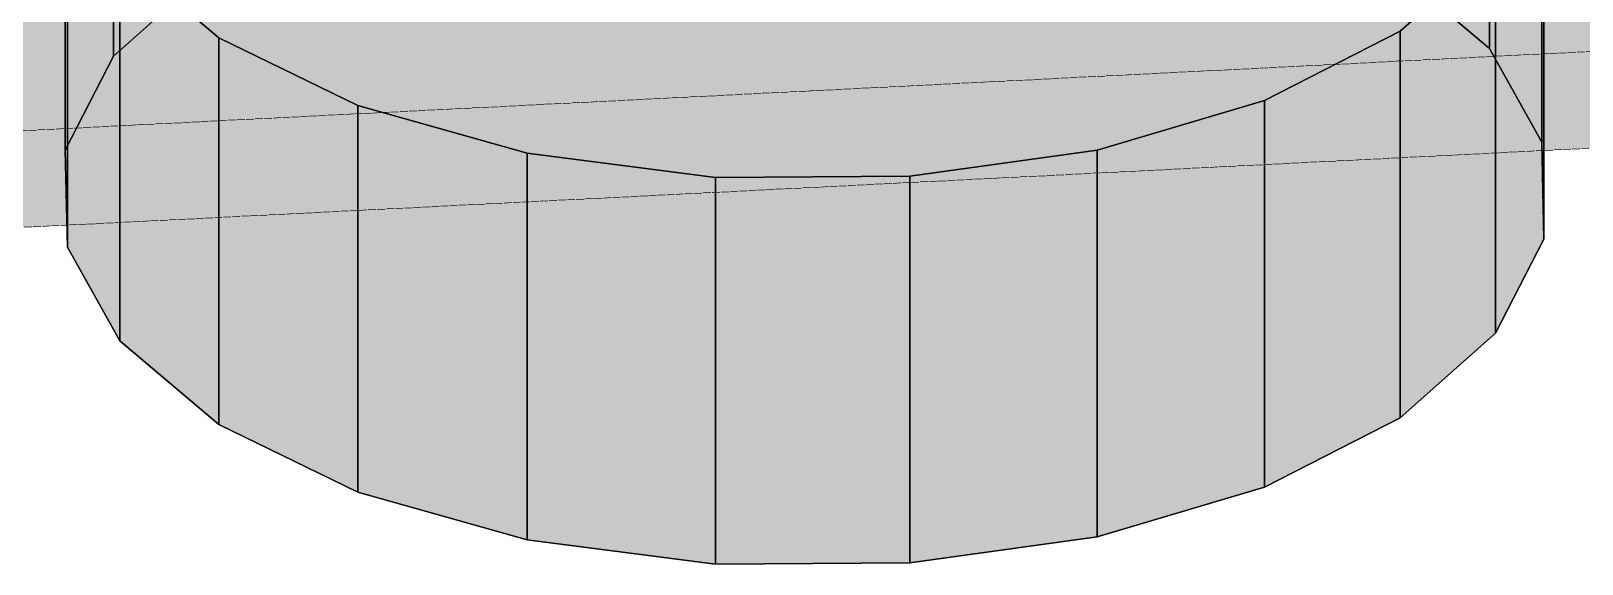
# Model space of a CAD drawing. Header units: millimetres. Extents: x 50 to 612415, y 2 to 4150.
# Drawn here: x 564832.3 to 565093, y 2790.1 to 2879.8 of the extents above; entities that cross this region are included whole.
import ezdxf

# ---------------------------------------------------------------- set-up
doc = ezdxf.new("R2010")
doc.units = ezdxf.units.MM
doc.linetypes.add('DASHED', pattern=[1.524, 1.27, -0.254])
for name, color, linetype, lineweight in [('HATCH', 8, 'Continuous', 9), ('HIDDEN', 8, 'DASHED', 13), ('OUTLINE', 7, 'Continuous', 25)]:
    doc.layers.add(name, color=color, linetype=linetype, lineweight=lineweight)

msp = doc.modelspace()

# ---------------------------------------------------------------- hatches: boundary and pattern name
at = {"layer": 'HATCH', "true_color": 0xb7bcc0}
for points in [[(565011.499, 2859.772), (564944.611, 2979.311), (564913.136, 2974.908)], [(565011.499, 2859.772), (564977.293, 2979.491), (564944.611, 2979.311)], [(565011.499, 2859.772), (565008.955, 2975.435), (564977.293, 2979.491)], [(565011.499, 2859.772), (565037.438, 2967.42), (565008.955, 2975.435)], [(565011.499, 2859.772), (564913.136, 2974.908), (564885.012, 2966.582)], [(565011.499, 2859.772), (565060.802, 2955.992), (565037.438, 2967.42)], [(565011.499, 2859.772), (564885.012, 2966.582), (564862.157, 2954.9)], [(565011.499, 2859.772), (564862.157, 2954.9), (564846.127, 2940.659)], [(565011.499, 2859.772), (565077.454, 2941.931), (565060.802, 2955.992)], [(565011.499, 2859.772), (565086.26, 2926.193), (565077.454, 2941.931)], [(565011.499, 2859.772), (564846.127, 2940.659), (564838.016, 2924.828)], [(565011.499, 2859.772), (565086.619, 2909.852), (565086.26, 2926.193)], [(565011.499, 2859.772), (564838.016, 2924.828), (564838.375, 2908.487)], [(564913.136, 2909.852), (564944.611, 2914.255), (565011.499, 2794.716)], [(564944.611, 2914.255), (564977.293, 2914.435), (565011.499, 2794.716)], [(564977.293, 2914.435), (565008.955, 2910.379), (565011.499, 2794.716)], [(565008.955, 2910.379), (565037.438, 2902.364), (565011.499, 2794.716)], [(565011.499, 2859.772), (564838.375, 2908.487), (564847.181, 2892.749)], [(564885.012, 2901.526), (564913.136, 2909.852), (565011.499, 2794.716)], [(565011.499, 2859.772), (565078.508, 2894.021), (565086.619, 2909.852)], [(565037.438, 2902.364), (565060.802, 2890.936), (565011.499, 2794.716)], [(564862.157, 2889.844), (564885.012, 2901.526), (565011.499, 2794.716)], [(565011.499, 2859.772), (564847.181, 2892.749), (564863.833, 2878.687)], [(565011.499, 2859.772), (565062.478, 2879.78), (565078.508, 2894.021)], [(564846.127, 2875.602), (564862.157, 2889.844), (565011.499, 2794.716)], [(565060.802, 2890.936), (565077.454, 2876.874), (565011.499, 2794.716)], [(565011.499, 2859.772), (565039.623, 2868.098), (565062.478, 2879.78)], [(565011.499, 2859.772), (564863.833, 2878.687), (564887.197, 2867.26)], [(565077.454, 2876.874), (565086.26, 2861.137), (565011.499, 2794.716)], [(564838.016, 2859.772), (564846.127, 2875.602), (565011.499, 2794.716)], [(565011.499, 2859.772), (564887.197, 2867.26), (564915.68, 2859.245)], [(565086.26, 2861.137), (565086.619, 2844.796), (565011.499, 2794.716)], [(564838.375, 2843.431), (564838.016, 2859.772), (565011.499, 2794.716)], [(565011.499, 2859.772), (564915.68, 2859.245), (564947.342, 2855.189)], [(565011.499, 2859.772), (564947.342, 2855.189), (564980.024, 2855.369)], [(564847.181, 2827.693), (564838.375, 2843.431), (565011.499, 2794.716)], [(565086.619, 2844.796), (565078.508, 2828.965), (565011.499, 2794.716)], [(564863.833, 2813.631), (564847.181, 2827.693), (565011.499, 2794.716)], [(565078.508, 2828.965), (565062.478, 2814.724), (565011.499, 2794.716)], [(564887.197, 2802.203), (564863.833, 2813.631), (565011.499, 2794.716)], [(565062.478, 2814.724), (565039.623, 2803.042), (565011.499, 2794.716)], [(564915.68, 2794.189), (564887.197, 2802.203), (565011.499, 2794.716)], [(564947.342, 2790.133), (564915.68, 2794.189), (565011.499, 2794.716)], [(564980.024, 2790.313), (564947.342, 2790.133), (565011.499, 2794.716)]]:
    msp.add_hatch(color=9, dxfattribs=at).paths.add_polyline_path(points)
at = {"layer": 'HATCH', "true_color": 0xa8aeb1}
for points in [[(564862.157, 2889.844), (564846.127, 2875.602), (564846.127, 2940.659), (564862.157, 2954.9)], [(565062.478, 2814.724), (565078.508, 2828.965), (565078.508, 2894.021), (565062.478, 2879.78)]]:
    msp.add_hatch(color=253, dxfattribs=at).paths.add_polyline_path(points)
at = {"layer": 'HATCH', "true_color": 0xa9aeb1}
for points in [[(565077.454, 2876.874), (565060.802, 2890.936), (565060.802, 2955.992), (565077.454, 2941.931)], [(564847.181, 2827.693), (564863.833, 2813.631), (564863.833, 2878.687), (564847.181, 2892.749)]]:
    msp.add_hatch(color=253, dxfattribs=at).paths.add_polyline_path(points)
at = {"layer": 'HATCH', "true_color": 0xa6abae}
for points in [[(565086.26, 2861.137), (565077.454, 2876.874), (565077.454, 2941.931), (565086.26, 2926.193)], [(564846.127, 2875.602), (564838.016, 2859.772), (564838.016, 2924.828), (564846.127, 2940.659)], [(564838.375, 2843.431), (564847.181, 2827.693), (564847.181, 2892.749), (564838.375, 2908.487)], [(565078.508, 2828.965), (565086.619, 2844.796), (565086.619, 2909.852), (565078.508, 2894.021)]]:
    msp.add_hatch(color=253, dxfattribs=at).paths.add_polyline_path(points)
at = {"layer": 'HATCH', "true_color": 0xeef1ef}
for points in [[(564292.899, 2843.054), (564309.858, 2836.694), (565594.946, 2901.675), (565326.282, 2927.534)], [(565326.282, 2911.27), (564292.899, 2826.79), (564291.499, 2827.315), (564971.613, 2884.805)], [(564292.899, 2826.79), (565326.282, 2911.27), (565594.946, 2885.411), (564309.858, 2820.43)], [(565594.946, 2885.411), (564309.858, 2820.43), (564309.858, 2836.694), (565594.946, 2901.675)], [(564288.74, 2828.35), (564285.631, 2829.515), (564922.879, 2891.048), (564937.833, 2886.84)], [(564290.742, 2827.599), (564288.74, 2828.35), (564937.833, 2886.84), (564954.455, 2884.711)], [(564291.499, 2827.315), (564290.742, 2827.599), (564954.455, 2884.711), (564971.613, 2884.805)]]:
    msp.add_hatch(color=7, dxfattribs=at).paths.add_polyline_path(points)
at = {"layer": 'HATCH', "true_color": 0xa3a8ab}
for points in [[(565086.619, 2844.796), (565086.26, 2861.137), (565086.26, 2926.193), (565086.619, 2909.852)], [(564838.016, 2859.772), (564838.375, 2843.431), (564838.375, 2908.487), (564838.016, 2924.828)]]:
    msp.add_hatch(color=253, dxfattribs=at).paths.add_polyline_path(points)
at = {"layer": 'HATCH', "true_color": 0xabb0b4}
for points in [[(565039.623, 2803.042), (565062.478, 2814.724), (565062.478, 2879.78), (565039.623, 2868.098)], [(564863.833, 2813.631), (564887.197, 2802.203), (564887.197, 2867.26), (564863.833, 2878.687)]]:
    msp.add_hatch(color=253, dxfattribs=at).paths.add_polyline_path(points)
at = {"layer": 'HATCH', "true_color": 0xadb2b6}
for points in [[(564887.197, 2802.203), (564915.68, 2794.189), (564915.68, 2859.245), (564887.197, 2867.26)], [(565011.499, 2794.716), (565039.623, 2803.042), (565039.623, 2868.098), (565011.499, 2859.772)]]:
    msp.add_hatch(color=253, dxfattribs=at).paths.add_polyline_path(points)
at = {"layer": 'HATCH', "true_color": 0xaeb3b7}
for points in [[(564915.68, 2794.189), (564947.342, 2790.133), (564947.342, 2855.189), (564915.68, 2859.245)], [(564980.024, 2790.313), (565011.499, 2794.716), (565011.499, 2859.772), (564980.024, 2855.369)]]:
    msp.add_hatch(color=253, dxfattribs=at).paths.add_polyline_path(points)
at = {"layer": 'HATCH', "true_color": 0xaeb4b7}
msp.add_hatch(color=253, dxfattribs=at).paths.add_polyline_path([(564947.342, 2790.133), (564980.024, 2790.313), (564980.024, 2855.369), (564947.342, 2855.189)])

# ---------------------------------------------------------------- linework, layer by layer
at = {"layer": 'HIDDEN', "color": 253, "true_color": 0xaab5af}
for p, q in [((564309.858, 2836.694), (565594.946, 2901.675)), ((564309.858, 2836.694), (565594.946, 2901.675)), ((565594.946, 2885.411), (564309.858, 2820.43)), ((565594.946, 2885.411), (564309.858, 2820.43))]:
    msp.add_line(p, q, dxfattribs=at)
at = {"layer": 'OUTLINE', "color": 139, "true_color": 0x42544a}
for p, q in [((565077.454, 2941.931), (565077.454, 2876.874)), ((565077.454, 2876.874), (565077.454, 2941.931)), ((564846.127, 2875.602), (564846.127, 2940.659)), ((564846.127, 2940.659), (564846.127, 2875.602)), ((565086.26, 2926.193), (565086.26, 2861.137)), ((565086.26, 2861.137), (565086.26, 2926.193)), ((564838.016, 2859.772), (564838.016, 2924.828)), ((564838.016, 2924.828), (564838.016, 2859.772)), ((564838.375, 2843.431), (564838.375, 2908.487)), ((564838.375, 2908.487), (564838.375, 2843.431)), ((565086.619, 2909.852), (565086.619, 2844.796)), ((565086.619, 2844.796), (565086.619, 2909.852)), ((564847.181, 2827.693), (564847.181, 2892.749)), ((564863.833, 2878.687), (564847.181, 2892.749)), ((564847.181, 2892.749), (564847.181, 2827.693)), ((564847.181, 2892.749), (564863.833, 2878.687)), ((565078.508, 2894.021), (565062.478, 2879.78)), ((565062.478, 2879.78), (565078.508, 2894.021)), ((565078.508, 2894.021), (565078.508, 2828.965)), ((565078.508, 2828.965), (565078.508, 2894.021)), ((564862.157, 2889.844), (564846.127, 2875.602)), ((564846.127, 2875.602), (564862.157, 2889.844)), ((565077.454, 2876.874), (565060.802, 2890.936)), ((565060.802, 2890.936), (565077.454, 2876.874)), ((565062.478, 2879.78), (565039.623, 2868.098)), ((565039.623, 2868.098), (565062.478, 2879.78)), ((565062.478, 2879.78), (565062.478, 2814.724)), ((565062.478, 2814.724), (565062.478, 2879.78)), ((564863.833, 2813.631), (564863.833, 2878.687)), ((564887.197, 2867.26), (564863.833, 2878.687)), ((564863.833, 2878.687), (564863.833, 2813.631)), ((564863.833, 2878.687), (564887.197, 2867.26)), ((565086.26, 2861.137), (565077.454, 2876.874)), ((565077.454, 2876.874), (565086.26, 2861.137)), ((564846.127, 2875.602), (564838.016, 2859.772)), ((564838.016, 2859.772), (564846.127, 2875.602)), ((564887.197, 2802.203), (564887.197, 2867.26)), ((564915.68, 2859.245), (564887.197, 2867.26)), ((564887.197, 2867.26), (564887.197, 2802.203)), ((564887.197, 2867.26), (564915.68, 2859.245)), ((565039.623, 2868.098), (565011.499, 2859.772)), ((565011.499, 2859.772), (565039.623, 2868.098)), ((565039.623, 2868.098), (565039.623, 2803.042)), ((565039.623, 2803.042), (565039.623, 2868.098)), ((565086.619, 2844.796), (565086.26, 2861.137)), ((565086.26, 2861.137), (565086.619, 2844.796)), ((564838.016, 2859.772), (564838.375, 2843.431)), ((564838.375, 2843.431), (564838.016, 2859.772)), ((564915.68, 2794.189), (564915.68, 2859.245)), ((564947.342, 2855.189), (564915.68, 2859.245)), ((564915.68, 2859.245), (564915.68, 2794.189)), ((564915.68, 2859.245), (564947.342, 2855.189)), ((565011.499, 2859.772), (564980.024, 2855.369)), ((564980.024, 2855.369), (565011.499, 2859.772)), ((565011.499, 2859.772), (565011.499, 2794.716)), ((565011.499, 2794.716), (565011.499, 2859.772)), ((564980.024, 2855.369), (564947.342, 2855.189)), ((564947.342, 2855.189), (564980.024, 2855.369)), ((564980.024, 2855.369), (564980.024, 2790.313)), ((564980.024, 2790.313), (564980.024, 2855.369)), ((564947.342, 2790.133), (564947.342, 2855.189)), ((564947.342, 2855.189), (564947.342, 2790.133)), ((564838.375, 2843.431), (564847.181, 2827.693)), ((564847.181, 2827.693), (564838.375, 2843.431)), ((565078.508, 2828.965), (565086.619, 2844.796)), ((565086.619, 2844.796), (565078.508, 2828.965)), ((564863.833, 2813.631), (564847.181, 2827.693)), ((564847.181, 2827.693), (564863.833, 2813.631)), ((565078.508, 2828.965), (565062.478, 2814.724)), ((565062.478, 2814.724), (565078.508, 2828.965)), ((564887.197, 2802.203), (564863.833, 2813.631)), ((564863.833, 2813.631), (564887.197, 2802.203)), ((565062.478, 2814.724), (565039.623, 2803.042)), ((565039.623, 2803.042), (565062.478, 2814.724)), ((564915.68, 2794.189), (564887.197, 2802.203)), ((564887.197, 2802.203), (564915.68, 2794.189)), ((565039.623, 2803.042), (565011.499, 2794.716)), ((565011.499, 2794.716), (565039.623, 2803.042)), ((564947.342, 2790.133), (564915.68, 2794.189)), ((564915.68, 2794.189), (564947.342, 2790.133)), ((565011.499, 2794.716), (564980.024, 2790.313)), ((564980.024, 2790.313), (565011.499, 2794.716)), ((564980.024, 2790.313), (564947.342, 2790.133)), ((564947.342, 2790.133), (564980.024, 2790.313))]:
    msp.add_line(p, q, dxfattribs=at)

doc.saveas('drawing.dxf')
